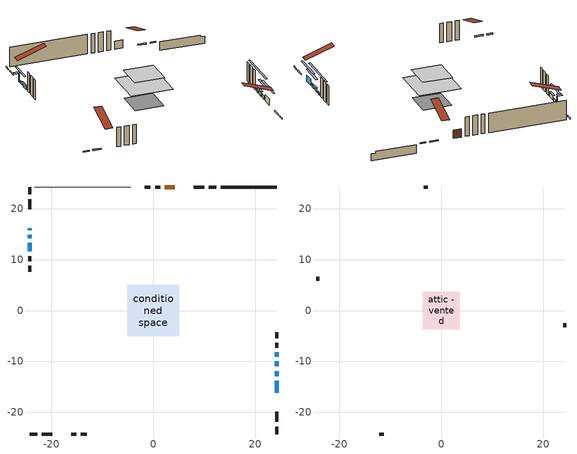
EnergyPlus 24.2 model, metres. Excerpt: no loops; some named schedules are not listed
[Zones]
conditioned space
 floor outside (Floor1 construction): -0.61,-0.61 -0.61,0.61 0.61,0.61 0.61,-0.61 z0.45
 floor adiabatic (AdiabaticFloorConstruction): -5.1,-5.1 -5.1,5.1 5.1,5.1 5.1,-5.1 z2.89
 floor foundation (Slab1 construction): -3.5,-3.5 -3.5,3.5 3.5,3.5 3.5,-3.5 z-1.73
 wall outside (RimJoist1 construction): 12.35,24.25 10.92,24.25 / -24.25,-24.25 -22.82,-24.25 / -24.25,24.25 -24.25,22.82 / 24.25,-24.25 24.25,-22.82 z0.45:0.75
 wall outside (RimJoist2 construction): 9.99,24.25 7.93,24.25 / -21.89,-24.25 -19.84,-24.25 / -24.25,21.89 -24.25,19.84 / 24.25,-21.89 24.25,-19.84 z0.45:0.75
 wall outside (AdiabaticWallConstruction 1): 4.21,24.25 2.28,24.25 z0.45:2.48
 wall outside (AdiabaticWallConstruction): -24.25,16.11 -24.25,15.78 z0.45:2.48; 24.25,-16.11 24.25,-13.8 z0.45:2; -24.25,14.86 -24.25,14.19 z0.45:1.19; 24.25,-12.87 24.25,-11.88 / 24.25,-10.95 24.25,-9.96 z0.45:1.39; -24.25,13.26 -24.25,11.59 z0.45:1.42; 24.25,-9.04 24.25,-8.24 z0.45:1.09
 wall outside (Wall1 construction): 1.35,24.25 0.39,24.25 / -16.11,-24.25 -15.14,-24.25 / -24.25,10.66 -24.25,9.69 / 24.25,-7.32 24.25,-6.35 z0.45:5.33
 wall outside (Wall2 construction): -0.54,24.25 -1.7,24.25 / -14.21,-24.25 -13.06,-24.25 / -24.25,8.76 -24.25,7.6 / 24.25,-5.42 24.25,-4.26 z0.45:5.33
 wall foundation (FoundationWall1 construction): 13.28,24.25,-1.73 13.28,24.25,0.45 23.15,24.25,0.45 23.15,24.25,0 24.25,24.25,0 24.25,24.25,-1.73
 wall adiabatic (Wall4 construction): -4.4,24.25 -23.32,24.25 z0.45:5.33
 window (WindowConstruction 5): -24.25,16.11 -24.25,15.78 z0.45:2.48
 window (WindowConstruction): 24.25,-16.11 24.25,-13.8 z0.45:2
 window (WindowConstruction 1): -24.25,14.85 -24.25,14.19 z0.45:1.19
 window (WindowConstruction 2): 24.25,-12.87 24.25,-11.88 z0.45:1.39
 window (WindowConstruction 3): 24.25,-10.95 24.25,-9.96 z0.45:1.39
 window (WindowConstruction 4): -24.25,13.26 -24.25,11.59 z0.45:1.42
 window (WindowConstruction 6): 24.25,-9.03 24.25,-8.25 z0.45:1.08
 door (Door): 4.21,24.25 2.28,24.25 z0.45:2.48
 ceiling adiabatic (AdiabaticFloorConstruction): 5.1,-5.1 5.1,5.1 -5.1,5.1 -5.1,-5.1 z2.89
attic - vented
 floor to conditioned space (Floor2 construction Reversed): -3.63,-3.63 -3.63,3.63 3.63,3.63 3.63,-3.63 z5.33
 wall outside (Wall3 construction): -2.63,24.25 -3.47,24.25 / -12.13,-24.25 -11.29,-24.25 / -24.25,6.68 -24.25,5.84 / 24.25,-3.33 24.25,-2.5 z0.45:5.33
 roof outside (Roof1 construction): 5.14,24.25,5.33 5.14,17.17,7.69 7,17.17,7.69 7,24.25,5.33; -17.04,-24.25,5.33 -17.04,-17.17,7.69 -18.91,-17.17,7.69 -18.91,-24.25,5.33; -24.25,17.04,5.33 -17.17,17.04,7.69 -17.17,18.91,7.69 -24.25,18.91,5.33; 24.25,-17.04,5.33 17.17,-17.04,7.69 17.17,-18.91,7.69 24.25,-18.91,5.33
shading: -24.25,15.48 -24.25,16.41 -25.47,16.41 -25.47,15.48 z2.78; 24.25,-11.3 24.25,-18.61 24.66,-18.61 24.66,-11.3 z4.5; -24.25,11.69 -24.25,17.35 -24.66,17.35 -24.66,11.69 z3.69; 24.25,-9.38 24.25,-15.37 24.66,-15.37 24.66,-9.38 z3.89; 24.25,-9.76 24.25,-11.15 24.66,-11.15 24.66,-9.76 z1.59; -24.25,11.39 -24.25,13.46 -24.66,13.46 -24.66,11.39 z1.62; 24.25,-3.31 24.25,-13.97 24.66,-13.97 24.66,-3.31 z6.02
[Building]
Building 1: Terrain=Suburbs
[Site:Location]
Halifax Intl AP_NS: Latitude {deg}=44.88; Longitude {deg}=-63.51; Time Zone {hr}=-4; Elevation {m}=145; Keep Site Location Information=Yes
[Site:GroundTemperature:Shallow]
3.15511, 1.33576, 1.19006, 2.05344, 5.51939, 8.9692, 11.96, 13.8546, 14.0156, 12.4746, 9.56009, 6.2161
[Site:WaterMainsTemperature]
Calculation Method=Schedule; Temperature Schedule=mains temperature schedule
[Material] Roughness=Rough; Thermal Absorptance=0.9
Name | Thickness {m} | Conductivity {W/m-K} | Density {kg/m3} | Specific Heat {J/kg-K} | Solar Absorptance | Visible Absorptance
asphalt or fiberglass shingles | 0.00635 | 0.162714 | 1121.4 | 1465.45 | 0.4 | 0.4
ceiling loosefill ins | 0.169333 | 0.0480833 | 16.02 | 1046.75 | 0.7 | 0.7
ceiling stud and cavity | 0.1397 | 0.132671 | 65.682 | 1177.47 | 0.7 | 0.7
concrete 4.0 in. | 0.1016 | 1.803125 | 2242.8 | 837.4 | 0.7 | 0.7
concrete 8.0 in. | 0.2032 | 1.803125 | 2242.8 | 837.4 | 0.7 | 0.7
door material | 0.04445 | 0.053851 | 512.64 | 1214.23 | 0.7 | 0.7
exterior vertical ins | 0.00170311 | 0.029427 | 32.04 | 1214.23 | 0.7 | 0.7
floor covering | 0.0127 | 0.0433444 | 54.468 | 1339.84 | 0.6 | 0.6
floor rigid ins; wall rigid ins | 0.512978 | 0.029427 | 32.04 | 1214.23 | 0.7 | 0.7
floor stud and cavity | 0.1397 | 2.13291 | 92.3553 | 1139.71 | 0.7 | 0.7
floor stud and cavity 1 | 0.1397 | 1.75129 | 37.0049 | 1207.88 | 0.7 | 0.7
furniture material conditioned space 1 | 0.1524 | 0.115458 | 640.8 | 1214.23 | 0.6 | 0.6
gypsum board | 0.0127 | 0.160291 | 801 | 837.4 | 0.6 | 0.6
gypsum board 1 | 0.0127 | 0.160291 | 801 | 837.4 | 0.7 | 0.7
osb sheathing 0.5 in. | 0.0127 | 0.115458 | 512.64 | 1214.23 | 0.7 | 0.7
osb sheathing 0.5 in. 1 | 0.0127 | 0.115458 | 512.64 | 1214.23 | 0.4 | 0.4
osb sheathing 0.75 in. | 0.01905 | 0.115458 | 512.64 | 1214.23 | 0.7 | 0.7
osb sheathing 2.0 in. | 0.0508 | 0.115458 | 512.64 | 1214.23 | 0.7 | 0.7
rim joist rigid ins | 0.051816 | 0.029427 | 32.04 | 1214.23 | 0.7 | 0.7
rim joist stud and cavity | 0.0508 | 0.0454632 | 125.044 | 1163.47 | 0.6 | 0.6
rim joist stud and cavity 1 | 0.0508 | 0.278529 | 125.044 | 1163.47 | 0.6 | 0.6
wall stud and cavity | 0.1397 | 0.0999226 | 139.0536 | 1170.24 | 0.7 | 0.7
wall stud and cavity 1 | 0.1397 | 0.11824 | 139.0536 | 1170.24 | 0.7 | 0.7
wall stud and cavity 2 | 0.0889 | 6.9971 | 50.32683 | 1063.81 | 0.6 | 0.6
wall stud and cavity 3 | 0.1397 | 0.0894917 | 139.0536 | 1170.24 | 0.7 | 0.7
wall stud and cavity 4 | 0.0889 | 0.380278 | 52.3479 | 1209.89 | 0.7 | 0.7
wall stud and cavity 5 | 0.0889 | 0.391764 | 83.0341 | 1211.67 | 0.7 | 0.7
wood siding | 0.0254 | 0.102417 | 544.68 | 1172.36 | 0.4 | 0.4
wood siding 1 | 0.00254 | 0.102417 | 544.68 | 1172.36 | 0.4 | 0.4
wood siding 2; wood siding 3; wood siding 4 | 0.0254 | 0.102417 | 544.68 | 1172.36 | 0.7 | 0.7
[WindowMaterial:SimpleGlazingSystem]
Name | U-Factor {W/m2-K} | Solar Heat Gain Coefficient
WindowMaterial | 3.27961 | 0.65
WindowMaterial 1 | 3.25804 | 0.5
WindowMaterial 2 | 3.2711 | 0.56
WindowMaterial 3 | 3.284723 | 0.58
WindowMaterial 4 | 3.04568 | 0.56
WindowMaterial 5 | 3.26655 | 0.45
[Construction]
AdiabaticFloorConstruction: floor stud and cavity 1, floor rigid ins, osb sheathing 0.75 in., floor covering
AdiabaticWallConstruction: wood siding 3, wall rigid ins, wall stud and cavity 4, gypsum board
AdiabaticWallConstruction 1: wood siding 4, wall rigid ins, wall stud and cavity 4, gypsum board
Door: door material
Floor1 construction: floor stud and cavity, osb sheathing 0.75 in., floor covering
Floor2 construction Reversed: gypsum board, ceiling stud and cavity, ceiling loosefill ins
FoundationWall1 construction: concrete 8.0 in., gypsum board 1
furniture construction conditioned space 1: furniture material conditioned space 1
PartitionWallConstruction: gypsum board, wall stud and cavity 5, gypsum board
RimJoist1 construction: wood siding 2, osb sheathing 2.0 in., rim joist stud and cavity
RimJoist2 construction: wood siding 2, rim joist rigid ins, osb sheathing 2.0 in., rim joist stud and cavity 1
Roof1 construction: asphalt or fiberglass shingles
Slab1 construction: concrete 4.0 in.
Wall1 construction: wood siding, osb sheathing 0.5 in., wall stud and cavity, gypsum board
Wall2 construction: wood siding, osb sheathing 0.5 in., wall stud and cavity 1, gypsum board
Wall3 construction: wood siding 1, wall stud and cavity 2
Wall4 construction: osb sheathing 0.5 in. 1, wall stud and cavity 3, gypsum board
WindowConstruction: WindowMaterial
WindowConstruction 1: WindowMaterial 1
WindowConstruction 2; WindowConstruction 3: WindowMaterial 2
WindowConstruction 4: WindowMaterial 3
WindowConstruction 5: WindowMaterial 4
WindowConstruction 6: WindowMaterial 5
[Zone] Multiplier=1; Part of Total Floor Area=Yes
Name | Volume {m3}
attic - vented | 20.2438
conditioned space | 384.5
[Space]
Name | Zone | Volume {m3}
attic - vented 1 | attic - vented | 20.2438
conditioned space 1 | conditioned space | 384.5
[ZoneInfiltration:EffectiveLeakageArea]
infil attic - vented 1: Zone or Space=attic - vented 1; Schedule=Always On Discrete; Effective Air Leakage Area {cm2}=1892.78; Stack Coefficient=0.000503238; Wind Coefficient=1.51568e-05
[ZoneMixing]
whole house fan mix: Zone or Space=attic - vented; Schedule=Always On Continuous; Design Flow Rate Calculation Method=Flow/Zone; Design Flow Rate {m3/s}=0; Source Zone or Space=conditioned space
[SurfaceProperty:ExposedFoundationPerimeter]
Slab1: Exposed Perimeter Calculation Method=TotalExposedPerimeter; Total Exposed Perimeter {m}=10.973
[InternalMass] Zone or ZoneList=conditioned space; Space or SpaceList=conditioned space 1
Name | Construction | Surface Area {m2}
furniture mass conditioned space 1 | furniture construction conditioned space 1 | 61.8961
partition wall mass | PartitionWallConstruction | 154.74
[Lights]
interior lighting: Zone or ZoneList or Space or SpaceList=conditioned space 1; Schedule=interior lighting schedule; Design Level Calculation Method=LightingLevel; Lighting Level {W}=343.2; Return Air Fraction=0; Fraction Radiant=0.6; Fraction Visible=0.2; Fraction Replaceable=1
[People]
occupants: Zone or ZoneList or Space or SpaceList=conditioned space 1; Number of People Schedule=occupants schedule; Number of People Calculation Method=People; Number of People=3; Fraction Radiant=0.314171; Sensible Heat Fraction=0.56303; Activity Level Schedule=occupants activity schedule; Carbon Dioxide Generation Rate {m3/s-W}=0; Enable ASHRAE 55 Comfort Warnings=No; Mean Radiant Temperature Calculation Type=EnclosureAveraged
[ElectricEquipment] Zone or ZoneList or Space or SpaceList=conditioned space 1; Design Level Calculation Method=EquipmentLevel
Name | Schedule | Design Level {W} | Fraction Latent | Fraction Radiant | Fraction Lost
clothes dryer | clothes dryer schedule | 140.772 | 0.015 | 0.081 | 0.85
clothes washer | clothes washer schedule | 32.1985 | 0.03 | 0.162 | 0.7
cooking range | cooking range schedule | 208.969 | 0.08 | 0.432 | 0.2
dishwasher | dishwasher schedule | 66.8632 | 0.3 | 0.18 | 0.4
fridge | fridge schedule | 72.9452 | 0 | 0.6 | 0
mech vent bath fan 0 | mech vent bath fan 0 schedule | 50.2 | 0 | 0 | 1
mech vent house fan | mech vent house fan schedule | 0 | 0 | 0 | 1
mech vent house fan cfis | mech vent house fan cfis schedule | 0 | 0 | 0 | 0
misc plug loads | misc plug loads schedule | 494.7 | 0.045 | 0.513 | 0.1
whole house fan | Always On Discrete | 0 | 0 | 0 | 1
[OtherEquipment] Zone or ZoneList or Space or SpaceList=conditioned space 1; Design Level Calculation Method=EquipmentLevel
Name | Fuel Type | Schedule | Design Level {W} | Fraction Latent | Fraction Radiant | Fraction Lost
clothes dryer 1 | Electricity | clothes dryer schedule | 0 | 0.015 | 0.081 | 0.85
cooking range 1 | Electricity | cooking range schedule | 0 | 0.08 | 0.432 | 0.2
general water use latent | None | general water use schedule | 59.3978 | 1 | 0 | 0
general water use sensible | None | general water use schedule | -58.539 | 0 | 0.6 | 0
mech vent house fan latent load | None | Always On Discrete | 0 | 1 | 0 | 0
mech vent house fan sensible load | None | Always On Discrete | 0 | 0 | 0 | 0
water heater energy adjustment1 | FuelOilNo2 | Always On Discrete | 0.01 | 0 | 0 | 1
[ZoneInfiltration:DesignFlowRate] Zone or ZoneList or Space or SpaceList=conditioned space 1; Schedule=Always On Discrete; Design Flow Rate Calculation Method=Flow/Zone; Design Flow Rate {m3/s}=0
infil flow; natural vent flow; whole house fan flow
[AvailabilityManager:Scheduled]
furnace airloop Availability Manager: Schedule=Always On Discrete
[Foundation:Kiva]
Foundation Kiva 1: Initial Indoor Air Temperature {C}=18; Wall Height Above Grade {m}=0.449976; Wall Depth Below Slab {m}=0.2032; Custom Block Material Name 1=exterior vertical ins; Custom Block Depth 1 {m}=2.17999; Custom Block X Position 1 {m}=0.2159; Custom Block Z Position 1 {m}=0
[Foundation:Kiva:Settings]
Soil Conductivity {W/m-K}=0.849921; Soil Density {kg/m3}=1842.3; Soil Specific Heat {J/kg-K}=418.7; Ground Solar Absorptivity=0.9; Ground Thermal Absorptivity=0.9; Ground Surface Roughness {m}=0.03; Far-Field Width {m}=40; Deep-Ground Boundary Condition=ZeroFlux; Deep-Ground Depth {m}=40; Minimum Cell Dimension {m}=0.2; Maximum Cell Growth Coefficient=3; Simulation Timestep=Timestep
[Exterior:Lights]
exterior lighting: Schedule=exterior lighting schedule; Design Level {W}=75.6
[EnergyManagementSystem:GlobalVariable]
furnace_airloop_Fan_RTF
infil_program_Qfan
infil_program_Qinf
natural_vent_program_Qnv
natural_vent_program_Qwhf
[EnergyManagementSystem:Sensor]
Name | Output:Variable or Output:Meter Index Key | Output:Variable or Output:Meter
airflow_gain | infil flow | Infiltration Sensible Heat Gain Energy
airflow_gain_1 | natural vent flow | Infiltration Sensible Heat Gain Energy
airflow_gain_2 | whole house fan flow | Infiltration Sensible Heat Gain Energy
airflow_loss | infil flow | Infiltration Sensible Heat Loss Energy
airflow_loss_1 | natural vent flow | Infiltration Sensible Heat Loss Energy
airflow_loss_2 | whole house fan flow | Infiltration Sensible Heat Loss Energy
clg_load_cond |  | Cooling:EnergyTransfer:Zone:CONDITIONED SPACE
clg_sp_s; clg_sp_s_1 | cooling setpoint | Schedule Value
clothes_dryer_exhaust_0_sch_s | clothes dryer exhaust 0 schedule | Schedule Value
cool_season | cooling season schedule | Schedule Value
htg_load_cond |  | Heating:EnergyTransfer:Zone:CONDITIONED SPACE
htg_sp_s; htg_sp_s_1 | heating setpoint | Schedule Value
ig_ee_conv | clothes dryer | Electric Equipment Convective Heating Energy
ig_ee_conv_2 | cooking range | Electric Equipment Convective Heating Energy
ig_ee_conv_4 | fridge | Electric Equipment Convective Heating Energy
ig_ee_conv_5 | misc plug loads | Electric Equipment Convective Heating Energy
ig_ee_conv_6 | whole house fan | Electric Equipment Convective Heating Energy
ig_ee_rad | clothes dryer | Electric Equipment Radiant Heating Energy
ig_ee_rad_2 | cooking range | Electric Equipment Radiant Heating Energy
ig_ee_rad_4 | fridge | Electric Equipment Radiant Heating Energy
ig_ee_rad_5 | misc plug loads | Electric Equipment Radiant Heating Energy
ig_ee_rad_6 | whole house fan | Electric Equipment Radiant Heating Energy
ig_lgt_conv | interior lighting | Lights Convective Heating Energy
ig_lgt_rad | interior lighting | Lights Radiant Heating Energy
ig_lgt_vis | interior lighting | Lights Visible Radiation Heating Energy
ig_oe_conv | clothes dryer 1 | Other Equipment Convective Heating Energy
ig_oe_conv_1 | cooking range 1 | Other Equipment Convective Heating Energy
ig_oe_conv_2 | general water use latent | Other Equipment Convective Heating Energy
ig_oe_conv_3 | general water use sensible | Other Equipment Convective Heating Energy
ig_oe_conv_4 | water heater energy adjustment1 | Other Equipment Convective Heating Energy
ig_oe_rad | clothes dryer 1 | Other Equipment Radiant Heating Energy
ig_oe_rad_1 | cooking range 1 | Other Equipment Radiant Heating Energy
ig_oe_rad_2 | general water use latent | Other Equipment Radiant Heating Energy
ig_oe_rad_3 | general water use sensible | Other Equipment Radiant Heating Energy
ig_oe_rad_4 | water heater energy adjustment1 | Other Equipment Radiant Heating Energy
ig_ppl_conv | occupants | People Convective Heating Energy
ig_ppl_rad | occupants | People Radiant Heating Energy
im_conv | furniture mass conditioned space 1 | Surface Inside Face Convection Heat Gain Energy
im_conv_1 | partition wall mass | Surface Inside Face Convection Heat Gain Energy
im_ig | furniture mass conditioned space 1 | Surface Inside Face Internal Gains Radiation Heat Gain Energy
im_ig_1 | partition wall mass | Surface Inside Face Internal Gains Radiation Heat Gain Energy
im_lgt | furniture mass conditioned space 1 | Surface Inside Face Lights Radiation Heat Gain Energy
im_lgt_1 | partition wall mass | Surface Inside Face Lights Radiation Heat Gain Energy
im_sol | furniture mass conditioned space 1 | Surface Inside Face Solar Radiation Heat Gain Energy
im_sol_1 | partition wall mass | Surface Inside Face Solar Radiation Heat Gain Energy
im_surf | furniture mass conditioned space 1 | Surface Inside Face Net Surface Thermal Radiation Heat Gain Energy
im_surf_1 | partition wall mass | Surface Inside Face Net Surface Thermal Radiation Heat Gain Energy
mech_vent_bath_fan_0_sch_s | mech vent bath fan 0 schedule | Schedule Value
mv_conv | mech vent bath fan 0 | Electric Equipment Convective Heating Energy
mv_conv_1 | mech vent house fan | Electric Equipment Convective Heating Energy
mv_conv_2 | mech vent house fan cfis | Electric Equipment Convective Heating Energy
mv_conv_3 | mech vent house fan latent load | Other Equipment Convective Heating Energy
mv_conv_4 | mech vent house fan sensible load | Other Equipment Convective Heating Energy
mv_rad | mech vent bath fan 0 | Electric Equipment Radiant Heating Energy
mv_rad_1 | mech vent house fan | Electric Equipment Radiant Heating Energy
mv_rad_2 | mech vent house fan cfis | Electric Equipment Radiant Heating Energy
mv_rad_3 | mech vent house fan latent load | Other Equipment Radiant Heating Energy
mv_rad_4 | mech vent house fan sensible load | Other Equipment Radiant Heating Energy
natural_vent_s | natural vent schedule | Schedule Value
out_pb_s |  | Site Outdoor Air Barometric Pressure
out_wt_s |  | Site Outdoor Air Humidity Ratio
site_vw_s |  | Site Wind Speed
ss_back_out | Window1 | Surface Window Shortwave from Zone Back Out Window Heat Transfer Rate
ss_back_out_1 | Window2 | Surface Window Shortwave from Zone Back Out Window Heat Transfer Rate
ss_back_out_2 | Window3 | Surface Window Shortwave from Zone Back Out Window Heat Transfer Rate
ss_back_out_3 | Window4 | Surface Window Shortwave from Zone Back Out Window Heat Transfer Rate
ss_back_out_4 | Window5 | Surface Window Shortwave from Zone Back Out Window Heat Transfer Rate
ss_back_out_5 | Window6 | Surface Window Shortwave from Zone Back Out Window Heat Transfer Rate
ss_back_out_6 | Window7 | Surface Window Shortwave from Zone Back Out Window Heat Transfer Rate
ss_conv | Door1 | Surface Inside Face Convection Heat Gain Energy
ss_conv_1 | Window1 | Surface Inside Face Convection Heat Gain Energy
ss_conv_2 | Window2 | Surface Inside Face Convection Heat Gain Energy
ss_conv_3 | Window3 | Surface Inside Face Convection Heat Gain Energy
ss_conv_4 | Window4 | Surface Inside Face Convection Heat Gain Energy
ss_conv_5 | Window5 | Surface Inside Face Convection Heat Gain Energy
ss_conv_6 | Window6 | Surface Inside Face Convection Heat Gain Energy
ss_conv_7 | Window7 | Surface Inside Face Convection Heat Gain Energy
ss_ig | Door1 | Surface Inside Face Internal Gains Radiation Heat Gain Energy
ss_ig_1 | Window1 | Surface Inside Face Internal Gains Radiation Heat Gain Energy
ss_ig_2 | Window2 | Surface Inside Face Internal Gains Radiation Heat Gain Energy
ss_ig_3 | Window3 | Surface Inside Face Internal Gains Radiation Heat Gain Energy
ss_ig_4 | Window4 | Surface Inside Face Internal Gains Radiation Heat Gain Energy
ss_ig_5 | Window5 | Surface Inside Face Internal Gains Radiation Heat Gain Energy
ss_ig_6 | Window6 | Surface Inside Face Internal Gains Radiation Heat Gain Energy
ss_ig_7 | Window7 | Surface Inside Face Internal Gains Radiation Heat Gain Energy
ss_lgt | Door1 | Surface Inside Face Lights Radiation Heat Gain Energy
ss_sol | Door1 | Surface Inside Face Solar Radiation Heat Gain Energy
ss_surf | Door1 | Surface Inside Face Net Surface Thermal Radiation Heat Gain Energy
ss_surf_1 | Window1 | Surface Inside Face Net Surface Thermal Radiation Heat Gain Energy
ss_surf_2 | Window2 | Surface Inside Face Net Surface Thermal Radiation Heat Gain Energy
ss_surf_3 | Window3 | Surface Inside Face Net Surface Thermal Radiation Heat Gain Energy
ss_surf_4 | Window4 | Surface Inside Face Net Surface Thermal Radiation Heat Gain Energy
ss_surf_5 | Window5 | Surface Inside Face Net Surface Thermal Radiation Heat Gain Energy
ss_surf_6 | Window6 | Surface Inside Face Net Surface Thermal Radiation Heat Gain Energy
ss_surf_7 | Window7 | Surface Inside Face Net Surface Thermal Radiation Heat Gain Energy
ss_trans_in | Window1 | Surface Window Transmitted Solar Radiation Rate
ss_trans_in_1 | Window2 | Surface Window Transmitted Solar Radiation Rate
ss_trans_in_2 | Window3 | Surface Window Transmitted Solar Radiation Rate
ss_trans_in_3 | Window4 | Surface Window Transmitted Solar Radiation Rate
ss_trans_in_4 | Window5 | Surface Window Transmitted Solar Radiation Rate
ss_trans_in_5 | Window6 | Surface Window Transmitted Solar Radiation Rate
ss_trans_in_6 | Window7 | Surface Window Transmitted Solar Radiation Rate
ss_trans_out | Window1 | Surface Inside Face Initial Transmitted Diffuse Transmitted Out Window Solar Radiation Rate
ss_trans_out_1 | Window2 | Surface Inside Face Initial Transmitted Diffuse Transmitted Out Window Solar Radiation Rate
ss_trans_out_2 | Window3 | Surface Inside Face Initial Transmitted Diffuse Transmitted Out Window Solar Radiation Rate
ss_trans_out_3 | Window4 | Surface Inside Face Initial Transmitted Diffuse Transmitted Out Window Solar Radiation Rate
ss_trans_out_4 | Window5 | Surface Inside Face Initial Transmitted Diffuse Transmitted Out Window Solar Radiation Rate
ss_trans_out_5 | Window6 | Surface Inside Face Initial Transmitted Diffuse Transmitted Out Window Solar Radiation Rate
ss_trans_out_6 | Window7 | Surface Inside Face Initial Transmitted Diffuse Transmitted Out Window Solar Radiation Rate
s_conv | Floor1 | Surface Inside Face Convection Heat Gain Energy
s_conv_1 | Floor2 | Surface Inside Face Convection Heat Gain Energy
s_conv_10 | RimJoist2:180 | Surface Inside Face Convection Heat Gain Energy
s_conv_11 | RimJoist2:270 | Surface Inside Face Convection Heat Gain Energy
s_conv_12 | RimJoist2:90 | Surface Inside Face Convection Heat Gain Energy
s_conv_13 | Slab1 | Surface Inside Face Convection Heat Gain Energy
s_conv_14 | Wall1:0 | Surface Inside Face Convection Heat Gain Energy
s_conv_15 | Wall1:180 | Surface Inside Face Convection Heat Gain Energy
s_conv_16 | Wall1:270 | Surface Inside Face Convection Heat Gain Energy
s_conv_17 | Wall1:90 | Surface Inside Face Convection Heat Gain Energy
s_conv_18 | Wall2:0 | Surface Inside Face Convection Heat Gain Energy
s_conv_19 | Wall2:180 | Surface Inside Face Convection Heat Gain Energy
s_conv_2 | FoundationWall1 | Surface Inside Face Convection Heat Gain Energy
s_conv_20 | Wall2:270 | Surface Inside Face Convection Heat Gain Energy
s_conv_21 | Wall2:90 | Surface Inside Face Convection Heat Gain Energy
s_conv_22 | Wall4 | Surface Inside Face Convection Heat Gain Energy
s_conv_3 | inferred conditioned ceiling | Surface Inside Face Convection Heat Gain Energy
s_conv_4 | inferred conditioned floor | Surface Inside Face Convection Heat Gain Energy
s_conv_5 | RimJoist1:0 | Surface Inside Face Convection Heat Gain Energy
s_conv_6 | RimJoist1:180 | Surface Inside Face Convection Heat Gain Energy
s_conv_7 | RimJoist1:270 | Surface Inside Face Convection Heat Gain Energy
s_conv_8 | RimJoist1:90 | Surface Inside Face Convection Heat Gain Energy
s_conv_9 | RimJoist2:0 | Surface Inside Face Convection Heat Gain Energy
s_ig | Floor1 | Surface Inside Face Internal Gains Radiation Heat Gain Energy
s_ig_1 | Floor2 | Surface Inside Face Internal Gains Radiation Heat Gain Energy
s_ig_10 | RimJoist2:180 | Surface Inside Face Internal Gains Radiation Heat Gain Energy
s_ig_11 | RimJoist2:270 | Surface Inside Face Internal Gains Radiation Heat Gain Energy
s_ig_12 | RimJoist2:90 | Surface Inside Face Internal Gains Radiation Heat Gain Energy
s_ig_13 | Slab1 | Surface Inside Face Internal Gains Radiation Heat Gain Energy
s_ig_14 | Wall1:0 | Surface Inside Face Internal Gains Radiation Heat Gain Energy
s_ig_15 | Wall1:180 | Surface Inside Face Internal Gains Radiation Heat Gain Energy
s_ig_16 | Wall1:270 | Surface Inside Face Internal Gains Radiation Heat Gain Energy
s_ig_17 | Wall1:90 | Surface Inside Face Internal Gains Radiation Heat Gain Energy
s_ig_18 | Wall2:0 | Surface Inside Face Internal Gains Radiation Heat Gain Energy
s_ig_19 | Wall2:180 | Surface Inside Face Internal Gains Radiation Heat Gain Energy
s_ig_2 | FoundationWall1 | Surface Inside Face Internal Gains Radiation Heat Gain Energy
s_ig_20 | Wall2:270 | Surface Inside Face Internal Gains Radiation Heat Gain Energy
s_ig_21 | Wall2:90 | Surface Inside Face Internal Gains Radiation Heat Gain Energy
s_ig_22 | Wall4 | Surface Inside Face Internal Gains Radiation Heat Gain Energy
s_ig_3 | inferred conditioned ceiling | Surface Inside Face Internal Gains Radiation Heat Gain Energy
s_ig_4 | inferred conditioned floor | Surface Inside Face Internal Gains Radiation Heat Gain Energy
s_ig_5 | RimJoist1:0 | Surface Inside Face Internal Gains Radiation Heat Gain Energy
s_ig_6 | RimJoist1:180 | Surface Inside Face Internal Gains Radiation Heat Gain Energy
s_ig_7 | RimJoist1:270 | Surface Inside Face Internal Gains Radiation Heat Gain Energy
s_ig_8 | RimJoist1:90 | Surface Inside Face Internal Gains Radiation Heat Gain Energy
s_ig_9 | RimJoist2:0 | Surface Inside Face Internal Gains Radiation Heat Gain Energy
s_lgt | Floor1 | Surface Inside Face Lights Radiation Heat Gain Energy
s_lgt_1 | Floor2 | Surface Inside Face Lights Radiation Heat Gain Energy
s_lgt_10 | RimJoist2:180 | Surface Inside Face Lights Radiation Heat Gain Energy
s_lgt_11 | RimJoist2:270 | Surface Inside Face Lights Radiation Heat Gain Energy
s_lgt_12 | RimJoist2:90 | Surface Inside Face Lights Radiation Heat Gain Energy
s_lgt_13 | Slab1 | Surface Inside Face Lights Radiation Heat Gain Energy
s_lgt_14 | Wall1:0 | Surface Inside Face Lights Radiation Heat Gain Energy
s_lgt_15 | Wall1:180 | Surface Inside Face Lights Radiation Heat Gain Energy
s_lgt_16 | Wall1:270 | Surface Inside Face Lights Radiation Heat Gain Energy
